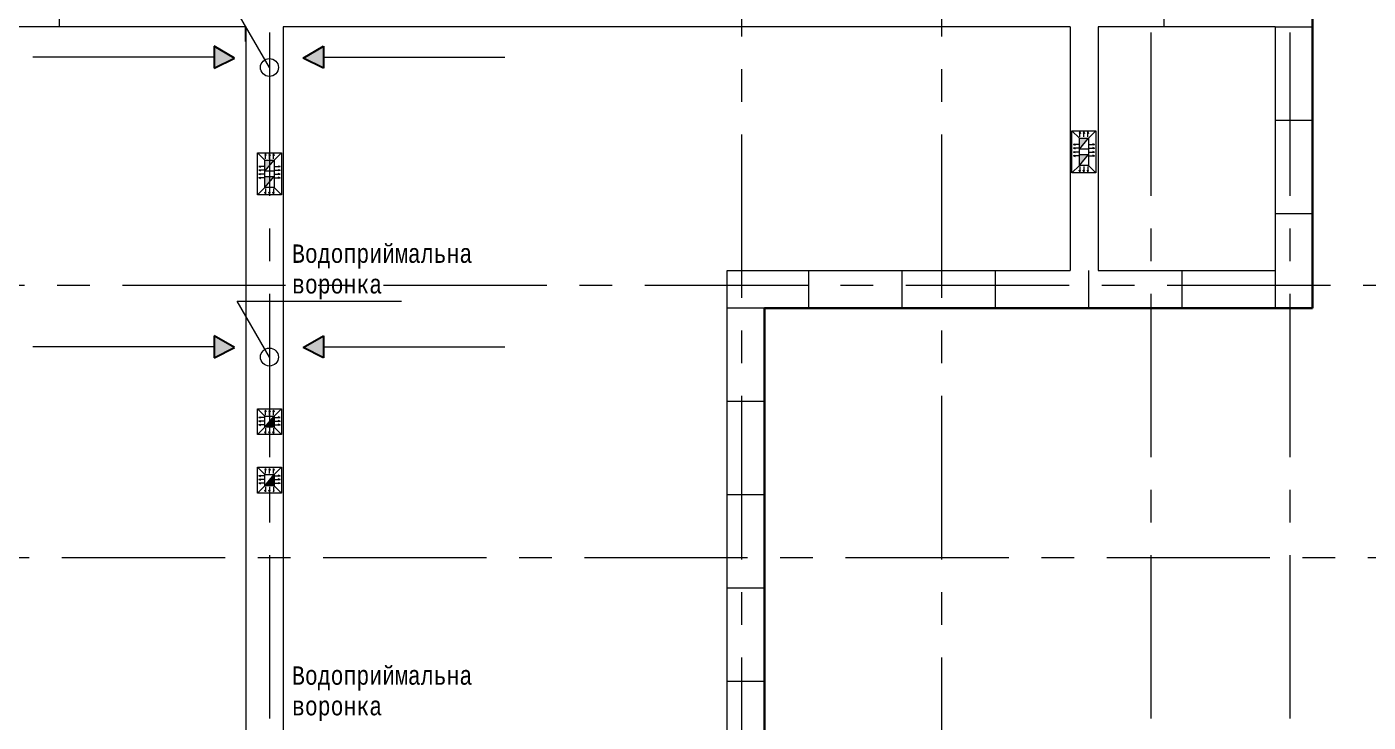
# Model space of a CAD drawing. Header units: millimetres. Extents: x -689206 to 4969298, y -1019800 to 703299.
# Drawn here: x 842047 to 860309, y -353050 to -343590 of the extents above; entities that cross this region are included whole.
import ezdxf

# ---------------------------------------------------------------- set-up
doc = ezdxf.new("R2010")
doc.units = ezdxf.units.MM
doc.linetypes.add('осеваяX2', pattern=[101.6, 63.5, -12.7, 12.7, -12.7])
doc.layers.add('кровля', color=211, linetype='Continuous')
doc.layers.add('четотам', color=7, linetype='Continuous')
for name, color, linetype, lineweight in [('несущие', 7, 'Continuous', 30), ('РАЗМЕРЫ', 7, 'Continuous', 9), ('стены', 7, 'Continuous', 20)]:
    doc.layers.add(name, color=color, linetype=linetype, lineweight=lineweight)
doc.styles.add('Аннотативный', font='isocteur.ttf', dxfattribs={"width": 0.7, "height": 250})

msp = doc.modelspace()

# ---------------------------------------------------------------- hatches: boundary and pattern name
at = {"layer": 'кровля', "lineweight": 5}
h = msp.add_hatch(color=7, dxfattribs=at)
h.dxf.hatch_style = 1
h.paths.add_polyline_path([(856383.8, -345041.1), (856391.9, -345041.1), (856383.8, -345017.4)])
h.paths.add_polyline_path([(856375.7, -345041.1), (856383.8, -345041.1), (856383.8, -345017.4)])
h = msp.add_hatch(color=7, dxfattribs=at)
h.dxf.hatch_style = 1
h.paths.add_polyline_path([(856439.1, -345041.1), (856447.2, -345041.1), (856439.1, -345017.4)])
h.paths.add_polyline_path([(856430.9, -345041.1), (856439.1, -345041.1), (856439.1, -345017.4)])
h = msp.add_hatch(color=7, dxfattribs=at)
h.dxf.hatch_style = 1
h.paths.add_polyline_path([(856494.4, -345017.4), (856486.2, -345041.1), (856494.4, -345041.1)])
h.paths.add_polyline_path([(856494.4, -345017.4), (856494.4, -345041.1), (856502.5, -345041.1)])
h = msp.add_hatch(color=7, dxfattribs=at)
h.dxf.hatch_style = 1
h.paths.add_polyline_path([(845294.9, -345341.1), (845303, -345341.1), (845294.9, -345317.4)])
h.paths.add_polyline_path([(845286.7, -345341.1), (845294.9, -345341.1), (845294.9, -345317.4)])
at = {"layer": 'кровля', "lineweight": 15}
h = msp.add_hatch(color=7, dxfattribs=at)
h.dxf.hatch_style = 1
h.paths.add_polyline_path([(845350.1, -345341.1), (845358.3, -345341.1), (845350.1, -345317.4)])
h.paths.add_polyline_path([(845342, -345341.1), (845350.1, -345341.1), (845350.1, -345317.4)])
at = {"layer": 'кровля', "lineweight": 5}
h = msp.add_hatch(color=7, dxfattribs=at)
h.dxf.hatch_style = 1
h.paths.add_polyline_path([(845405.4, -345317.4), (845397.3, -345341.1), (845405.4, -345341.1)])
h.paths.add_polyline_path([(845405.4, -345317.4), (845405.4, -345341.1), (845413.6, -345341.1)])
h = msp.add_hatch(color=7, dxfattribs=at)
h.dxf.hatch_style = 1
h.paths.add_polyline_path([(856295.1, -345191.7), (856318.7, -345199.9), (856318.7, -345191.7)])
h.paths.add_polyline_path([(856295.1, -345191.7), (856318.7, -345191.7), (856318.7, -345183.6)])
h = msp.add_hatch(color=7, dxfattribs=at)
h.dxf.hatch_style = 1
h.paths.add_polyline_path([(856295.1, -345241.5), (856318.7, -345249.7), (856318.7, -345241.5)])
h.paths.add_polyline_path([(856295.1, -345241.5), (856318.7, -345241.5), (856318.7, -345233.4)])
h = msp.add_hatch(color=7, dxfattribs=at)
h.dxf.hatch_style = 1
h.paths.add_polyline_path([(856295.1, -345292.8), (856318.7, -345300.9), (856318.7, -345292.8)])
h.paths.add_polyline_path([(856295.1, -345292.8), (856318.7, -345292.8), (856318.7, -345284.6)])
h = msp.add_hatch(color=7, dxfattribs=at)
h.dxf.hatch_style = 1
h.paths.add_polyline_path([(856559.4, -345191.7), (856559.4, -345199.9), (856583.1, -345191.7)])
h.paths.add_polyline_path([(856559.4, -345183.6), (856559.4, -345191.7), (856583.1, -345191.7)])
h = msp.add_hatch(color=7, dxfattribs=at)
h.dxf.hatch_style = 1
h.paths.add_polyline_path([(856559.4, -345241.5), (856559.4, -345249.7), (856583.1, -345241.5)])
h.paths.add_polyline_path([(856559.4, -345233.4), (856559.4, -345241.5), (856583.1, -345241.5)])
h = msp.add_hatch(color=7, dxfattribs=at)
h.dxf.hatch_style = 1
h.paths.add_polyline_path([(856559.4, -345292.8), (856559.4, -345300.9), (856583.1, -345292.8)])
h.paths.add_polyline_path([(856559.4, -345284.6), (856559.4, -345292.8), (856583.1, -345292.8)])
h = msp.add_hatch(color=7, dxfattribs=at)
h.dxf.hatch_style = 1
h.paths.add_polyline_path([(845206.2, -345491.7), (845229.8, -345499.9), (845229.8, -345491.7)])
h.paths.add_polyline_path([(845206.2, -345491.7), (845229.8, -345491.7), (845229.8, -345483.6)])
h = msp.add_hatch(color=7, dxfattribs=at)
h.dxf.hatch_style = 1
h.paths.add_polyline_path([(845470.5, -345491.7), (845470.5, -345499.9), (845494.1, -345491.7)])
h.paths.add_polyline_path([(845470.5, -345483.6), (845470.5, -345491.7), (845494.1, -345491.7)])
h = msp.add_hatch(color=7, dxfattribs=at)
h.dxf.hatch_style = 1
h.paths.add_polyline_path([(856318.7, -345344), (856318.7, -345335.9), (856295.1, -345344)])
h.paths.add_polyline_path([(856318.7, -345352.2), (856318.7, -345344), (856295.1, -345344)])
h = msp.add_hatch(color=7, dxfattribs=at)
h.dxf.hatch_style = 1
h.paths.add_polyline_path([(856583.1, -345344), (856559.4, -345335.9), (856559.4, -345344)])
h.paths.add_polyline_path([(856583.1, -345344), (856559.4, -345344), (856559.4, -345352.2)])
h = msp.add_hatch(color=7, dxfattribs=at)
h.dxf.hatch_style = 1
h.paths.add_polyline_path([(845206.2, -345541.5), (845229.8, -345549.7), (845229.8, -345541.5)])
h.paths.add_polyline_path([(845206.2, -345541.5), (845229.8, -345541.5), (845229.8, -345533.4)])
h = msp.add_hatch(color=7, dxfattribs=at)
h.dxf.hatch_style = 1
h.paths.add_polyline_path([(845206.2, -345592.8), (845229.8, -345600.9), (845229.8, -345592.8)])
h.paths.add_polyline_path([(845206.2, -345592.8), (845229.8, -345592.8), (845229.8, -345584.6)])
h = msp.add_hatch(color=7, dxfattribs=at)
h.dxf.hatch_style = 1
h.paths.add_polyline_path([(845229.8, -345644), (845229.8, -345635.9), (845206.2, -345644)])
h.paths.add_polyline_path([(845229.8, -345652.2), (845229.8, -345644), (845206.2, -345644)])
h = msp.add_hatch(color=7, dxfattribs=at)
h.dxf.hatch_style = 1
h.paths.add_polyline_path([(845470.5, -345541.5), (845470.5, -345549.7), (845494.1, -345541.5)])
h.paths.add_polyline_path([(845470.5, -345533.4), (845470.5, -345541.5), (845494.1, -345541.5)])
h = msp.add_hatch(color=7, dxfattribs=at)
h.dxf.hatch_style = 1
h.paths.add_polyline_path([(845470.5, -345592.8), (845470.5, -345600.9), (845494.1, -345592.8)])
h.paths.add_polyline_path([(845470.5, -345584.6), (845470.5, -345592.8), (845494.1, -345592.8)])
h = msp.add_hatch(color=7, dxfattribs=at)
h.dxf.hatch_style = 1
h.paths.add_polyline_path([(845494.1, -345644), (845470.5, -345635.9), (845470.5, -345644)])
h.paths.add_polyline_path([(845494.1, -345644), (845470.5, -345644), (845470.5, -345652.2)])
h = msp.add_hatch(color=7, dxfattribs=at)
h.dxf.hatch_style = 1
h.paths.add_polyline_path([(856383.8, -345561.3), (856391.9, -345537.7), (856383.8, -345537.7)])
h.paths.add_polyline_path([(856383.8, -345561.3), (856383.8, -345537.7), (856375.7, -345537.7)])
h = msp.add_hatch(color=7, dxfattribs=at)
h.dxf.hatch_style = 1
h.paths.add_polyline_path([(856439.1, -345561.3), (856447.2, -345537.7), (856439.1, -345537.7)])
h.paths.add_polyline_path([(856439.1, -345561.3), (856439.1, -345537.7), (856430.9, -345537.7)])
h = msp.add_hatch(color=7, dxfattribs=at)
h.dxf.hatch_style = 1
h.paths.add_polyline_path([(856494.4, -345537.7), (856486.2, -345537.7), (856494.4, -345561.3)])
h.paths.add_polyline_path([(856502.5, -345537.7), (856494.4, -345537.7), (856494.4, -345561.3)])
h = msp.add_hatch(color=7, dxfattribs=at)
h.dxf.hatch_style = 1
h.paths.add_polyline_path([(845294.9, -345861.3), (845303, -345837.7), (845294.9, -345837.7)])
h.paths.add_polyline_path([(845294.9, -345861.3), (845294.9, -345837.7), (845286.7, -345837.7)])
at = {"layer": 'кровля', "lineweight": 15}
h = msp.add_hatch(color=7, dxfattribs=at)
h.dxf.hatch_style = 1
h.paths.add_polyline_path([(845350.1, -345861.3), (845358.3, -345837.7), (845350.1, -345837.7)])
h.paths.add_polyline_path([(845350.1, -345861.3), (845350.1, -345837.7), (845342, -345837.7)])
at = {"layer": 'кровля', "lineweight": 5}
h = msp.add_hatch(color=7, dxfattribs=at)
h.dxf.hatch_style = 1
h.paths.add_polyline_path([(845405.4, -345837.7), (845397.3, -345837.7), (845405.4, -345861.3)])
h.paths.add_polyline_path([(845413.6, -345837.7), (845405.4, -345837.7), (845405.4, -345861.3)])
at = {"layer": 'кровля', "lineweight": 5, "true_color": 0x000000}
h = msp.add_hatch(color=18, dxfattribs=at)
h.dxf.hatch_style = 1
h.paths.add_polyline_path([(845206.2, -348903), (845229.8, -348911.2), (845229.8, -348903)])
h.paths.add_polyline_path([(845206.2, -348903), (845229.8, -348903), (845229.8, -348894.9)])
h = msp.add_hatch(color=18, dxfattribs=at)
h.dxf.hatch_style = 1
h.paths.add_polyline_path([(845206.2, -348954.3), (845229.8, -348962.4), (845229.8, -348954.3)])
h.paths.add_polyline_path([(845206.2, -348954.3), (845229.8, -348954.3), (845229.8, -348946.2)])
h = msp.add_hatch(color=18, dxfattribs=at)
h.dxf.hatch_style = 1
h.paths.add_polyline_path([(845294.9, -348827.3), (845303, -348827.3), (845294.9, -348803.7)])
h.paths.add_polyline_path([(845286.7, -348827.3), (845294.9, -348827.3), (845294.9, -348803.7)])
h = msp.add_hatch(color=18, dxfattribs=at)
h.dxf.hatch_style = 1
h.paths.add_polyline_path([(845350.1, -348827.3), (845358.3, -348827.3), (845350.1, -348803.7)])
h.paths.add_polyline_path([(845342, -348827.3), (845350.1, -348827.3), (845350.1, -348803.7)])
h = msp.add_hatch(color=18, dxfattribs=at)
h.dxf.hatch_style = 1
h.paths.add_polyline_path([(845405.4, -348803.7), (845397.3, -348827.3), (845405.4, -348827.3)])
h.paths.add_polyline_path([(845405.4, -348803.7), (845405.4, -348827.3), (845413.6, -348827.3)])
h = msp.add_hatch(color=18, dxfattribs=at)
h.dxf.hatch_style = 1
h.paths.add_polyline_path([(845470.5, -348903), (845470.5, -348911.2), (845494.1, -348903)])
h.paths.add_polyline_path([(845470.5, -348894.9), (845470.5, -348903), (845494.1, -348903)])
h = msp.add_hatch(color=18, dxfattribs=at)
h.dxf.hatch_style = 1
h.paths.add_polyline_path([(845470.5, -348954.3), (845470.5, -348962.4), (845494.1, -348954.3)])
h.paths.add_polyline_path([(845470.5, -348946.2), (845470.5, -348954.3), (845494.1, -348954.3)])
h = msp.add_hatch(color=18, dxfattribs=at)
h.dxf.hatch_style = 1
h.paths.add_polyline_path([(845229.8, -349005.5), (845229.8, -348997.4), (845206.2, -349005.5)])
h.paths.add_polyline_path([(845229.8, -349013.7), (845229.8, -349005.5), (845206.2, -349005.5)])
h = msp.add_hatch(color=18, dxfattribs=at)
h.dxf.hatch_style = 1
h.paths.add_polyline_path([(845303, -349097.7), (845294.9, -349097.7), (845294.9, -349121.3)])
h.paths.add_polyline_path([(845294.9, -349097.7), (845286.7, -349097.7), (845294.9, -349121.3)])
at = {"layer": 'кровля', "lineweight": 15, "true_color": 0x000000}
h = msp.add_hatch(color=18, dxfattribs=at)
h.dxf.hatch_style = 1
h.paths.add_polyline_path([(845358.3, -349097.7), (845350.1, -349097.7), (845350.1, -349121.3)])
h.paths.add_polyline_path([(845350.1, -349097.7), (845342, -349097.7), (845350.1, -349121.3)])
at = {"layer": 'кровля', "lineweight": 5, "true_color": 0x000000}
h = msp.add_hatch(color=18, dxfattribs=at)
h.dxf.hatch_style = 1
h.paths.add_polyline_path([(845405.4, -349097.7), (845397.3, -349097.7), (845405.4, -349121.3)])
h.paths.add_polyline_path([(845413.6, -349097.7), (845405.4, -349097.7), (845405.4, -349121.3)])
h = msp.add_hatch(color=18, dxfattribs=at)
h.dxf.hatch_style = 1
h.paths.add_polyline_path([(845494.1, -349005.5), (845470.5, -348997.4), (845470.5, -349005.5)])
h.paths.add_polyline_path([(845494.1, -349005.5), (845470.5, -349005.5), (845470.5, -349013.7)])
h = msp.add_hatch(color=18, dxfattribs=at)
h.dxf.hatch_style = 1
h.paths.add_polyline_path([(845206.2, -349698), (845229.8, -349706.2), (845229.8, -349698)])
h.paths.add_polyline_path([(845206.2, -349698), (845229.8, -349698), (845229.8, -349689.9)])
h = msp.add_hatch(color=18, dxfattribs=at)
h.dxf.hatch_style = 1
h.paths.add_polyline_path([(845294.9, -349622.3), (845303, -349622.3), (845294.9, -349598.7)])
h.paths.add_polyline_path([(845286.7, -349622.3), (845294.9, -349622.3), (845294.9, -349598.7)])
h = msp.add_hatch(color=18, dxfattribs=at)
h.dxf.hatch_style = 1
h.paths.add_polyline_path([(845350.1, -349622.3), (845358.3, -349622.3), (845350.1, -349598.7)])
h.paths.add_polyline_path([(845342, -349622.3), (845350.1, -349622.3), (845350.1, -349598.7)])
h = msp.add_hatch(color=18, dxfattribs=at)
h.dxf.hatch_style = 1
h.paths.add_polyline_path([(845405.4, -349598.7), (845397.3, -349622.3), (845405.4, -349622.3)])
h.paths.add_polyline_path([(845405.4, -349598.7), (845405.4, -349622.3), (845413.6, -349622.3)])
h = msp.add_hatch(color=18, dxfattribs=at)
h.dxf.hatch_style = 1
h.paths.add_polyline_path([(845470.5, -349698), (845470.5, -349706.2), (845494.1, -349698)])
h.paths.add_polyline_path([(845470.5, -349689.9), (845470.5, -349698), (845494.1, -349698)])
h = msp.add_hatch(color=18, dxfattribs=at)
h.dxf.hatch_style = 1
h.paths.add_polyline_path([(845206.2, -349749.3), (845229.8, -349757.4), (845229.8, -349749.3)])
h.paths.add_polyline_path([(845206.2, -349749.3), (845229.8, -349749.3), (845229.8, -349741.2)])
h = msp.add_hatch(color=18, dxfattribs=at)
h.dxf.hatch_style = 1
h.paths.add_polyline_path([(845229.8, -349800.5), (845229.8, -349792.4), (845206.2, -349800.5)])
h.paths.add_polyline_path([(845229.8, -349808.7), (845229.8, -349800.5), (845206.2, -349800.5)])
h = msp.add_hatch(color=18, dxfattribs=at)
h.dxf.hatch_style = 1
h.paths.add_polyline_path([(845303, -349892.7), (845294.9, -349892.7), (845294.9, -349916.3)])
h.paths.add_polyline_path([(845294.9, -349892.7), (845286.7, -349892.7), (845294.9, -349916.3)])
at = {"layer": 'кровля', "lineweight": 15, "true_color": 0x000000}
h = msp.add_hatch(color=18, dxfattribs=at)
h.dxf.hatch_style = 1
h.paths.add_polyline_path([(845358.3, -349892.7), (845350.1, -349892.7), (845350.1, -349916.3)])
h.paths.add_polyline_path([(845350.1, -349892.7), (845342, -349892.7), (845350.1, -349916.3)])
at = {"layer": 'кровля', "lineweight": 5, "true_color": 0x000000}
h = msp.add_hatch(color=18, dxfattribs=at)
h.dxf.hatch_style = 1
h.paths.add_polyline_path([(845405.4, -349892.7), (845397.3, -349892.7), (845405.4, -349916.3)])
h.paths.add_polyline_path([(845413.6, -349892.7), (845405.4, -349892.7), (845405.4, -349916.3)])
h = msp.add_hatch(color=18, dxfattribs=at)
h.dxf.hatch_style = 1
h.paths.add_polyline_path([(845470.5, -349749.3), (845470.5, -349757.4), (845494.1, -349749.3)])
h.paths.add_polyline_path([(845470.5, -349741.2), (845470.5, -349749.3), (845494.1, -349749.3)])
h = msp.add_hatch(color=18, dxfattribs=at)
h.dxf.hatch_style = 1
h.paths.add_polyline_path([(845494.1, -349800.5), (845470.5, -349792.4), (845470.5, -349800.5)])
h.paths.add_polyline_path([(845494.1, -349800.5), (845470.5, -349800.5), (845470.5, -349808.7)])
at = {"layer": 'РАЗМЕРЫ', "linetype": 'ByBlock', "lineweight": 13, "ltscale": 35}
h = msp.add_hatch(color=0, dxfattribs=at)
h.dxf.hatch_style = 1
h.paths.add_polyline_path([(844874.9, -344014.3), (844597.4, -343854.1), (844597.4, -344150.8)])
h.paths.add_polyline_path([(846087.1, -343854.1), (845809.7, -344014.3), (846087.1, -344150.8)])
at = {"layer": 'РАЗМЕРЫ', "lineweight": 5, "ltscale": 150}
h = msp.add_hatch(color=256, dxfattribs=at)
h.dxf.hatch_style = 1
h.paths.add_polyline_path([(856501.6, -345102.5), (856376.6, -345102.5), (856376.6, -345252.5)])
h.paths.add_polyline_path([(856501.6, -345326.2), (856376.6, -345326.2), (856376.6, -345476.2)])
h = msp.add_hatch(color=256, dxfattribs=at)
h.dxf.hatch_style = 1
h.paths.add_polyline_path([(845412.6, -345402.5), (845287.6, -345402.5), (845287.6, -345552.5)])
h.paths.add_polyline_path([(845412.6, -345626.2), (845287.6, -345626.2), (845287.6, -345776.2)])
at = {"layer": 'РАЗМЕРЫ', "linetype": 'ByBlock', "lineweight": 13, "ltscale": 35}
h = msp.add_hatch(color=0, dxfattribs=at)
h.dxf.hatch_style = 1
h.paths.add_polyline_path([(844874.9, -347954.3), (844597.4, -347794.1), (844597.4, -348090.8)])
h.paths.add_polyline_path([(846087.1, -347794.1), (845809.7, -347954.3), (846087.1, -348090.8)])
at = {"layer": 'РАЗМЕРЫ', "lineweight": 5, "ltscale": 150}
h = msp.add_hatch(color=256, dxfattribs=at)
h.dxf.hatch_style = 1
h.paths.add_polyline_path([(845412.6, -349037.5), (845412.6, -348887.5), (845287.6, -349037.5)])
h = msp.add_hatch(color=256, dxfattribs=at)
h.dxf.hatch_style = 1
h.paths.add_polyline_path([(845412.6, -349832.5), (845412.6, -349682.5), (845287.6, -349832.5)])

# ---------------------------------------------------------------- linework, layer by layer
at = {"layer": 'кровля', "color": 7, "lineweight": 5}
for p, q in [((856376.6, -345102.5), (856276.6, -345002.5)), ((856383.8, -345017.4), (856375.7, -345041.1)), ((856375.7, -345041.1), (856383.8, -345041.1)), ((856383.8, -345087.4), (856383.8, -345017.4)), ((856383.8, -345017.4), (856391.9, -345041.1)), ((856391.9, -345041.1), (856383.8, -345041.1)), ((856439.1, -345017.4), (856430.9, -345041.1)), ((856430.9, -345041.1), (856439.1, -345041.1)), ((856439.1, -345087.4), (856439.1, -345017.4)), ((856439.1, -345017.4), (856447.2, -345041.1)), ((856447.2, -345041.1), (856439.1, -345041.1)), ((856494.4, -345017.4), (856486.2, -345041.1)), ((856486.2, -345041.1), (856494.4, -345041.1)), ((856494.4, -345087.4), (856494.4, -345017.4)), ((856494.4, -345017.4), (856502.5, -345041.1)), ((856502.5, -345041.1), (856494.4, -345041.1)), ((856501.6, -345102.5), (856601.6, -345002.5)), ((845287.6, -345402.5), (845187.6, -345302.5)), ((845294.9, -345317.4), (845286.7, -345341.1)), ((845294.9, -345387.4), (845294.9, -345317.4)), ((845294.9, -345317.4), (845303, -345341.1)), ((845405.4, -345317.4), (845397.3, -345341.1)), ((845405.4, -345387.4), (845405.4, -345317.4)), ((845405.4, -345317.4), (845413.6, -345341.1)), ((845412.6, -345402.5), (845512.6, -345302.5)), ((856295.1, -345191.7), (856318.7, -345183.6)), ((856365.1, -345191.7), (856295.1, -345191.7)), ((856295.1, -345191.7), (856318.7, -345199.9)), ((856295.1, -345241.5), (856318.7, -345233.4)), ((856365.1, -345241.5), (856295.1, -345241.5)), ((856295.1, -345241.5), (856318.7, -345249.7)), ((856295.1, -345292.8), (856318.7, -345284.6)), ((856365.1, -345292.8), (856295.1, -345292.8)), ((856295.1, -345292.8), (856318.7, -345300.9)), ((856318.7, -345183.6), (856318.7, -345191.7)), ((856318.7, -345199.9), (856318.7, -345191.7)), ((856318.7, -345233.4), (856318.7, -345241.5)), ((856318.7, -345249.7), (856318.7, -345241.5)), ((856318.7, -345284.6), (856318.7, -345292.8)), ((856318.7, -345300.9), (856318.7, -345292.8)), ((856513.1, -345191.7), (856583.1, -345191.7)), ((856513.1, -345241.5), (856583.1, -345241.5)), ((856513.1, -345292.8), (856583.1, -345292.8)), ((856583.1, -345191.7), (856559.4, -345183.6)), ((856559.4, -345183.6), (856559.4, -345191.7)), ((856583.1, -345191.7), (856559.4, -345199.9)), ((856559.4, -345199.9), (856559.4, -345191.7)), ((856583.1, -345241.5), (856559.4, -345233.4)), ((856559.4, -345233.4), (856559.4, -345241.5)), ((856583.1, -345241.5), (856559.4, -345249.7)), ((856559.4, -345249.7), (856559.4, -345241.5)), ((856583.1, -345292.8), (856559.4, -345284.6)), ((856559.4, -345284.6), (856559.4, -345292.8)), ((856583.1, -345292.8), (856559.4, -345300.9)), ((856559.4, -345300.9), (856559.4, -345292.8)), ((845206.2, -345491.7), (845229.8, -345483.6)), ((845276.2, -345491.7), (845206.2, -345491.7)), ((845206.2, -345491.7), (845229.8, -345499.9)), ((845229.8, -345483.6), (845229.8, -345491.7)), ((845229.8, -345499.9), (845229.8, -345491.7)), ((845286.7, -345341.1), (845294.9, -345341.1)), ((845303, -345341.1), (845294.9, -345341.1)), ((845397.3, -345341.1), (845405.4, -345341.1)), ((845413.6, -345341.1), (845405.4, -345341.1)), ((845424.1, -345491.7), (845494.1, -345491.7)), ((845494.1, -345491.7), (845470.5, -345483.6)), ((845470.5, -345483.6), (845470.5, -345491.7)), ((845494.1, -345491.7), (845470.5, -345499.9)), ((845470.5, -345499.9), (845470.5, -345491.7)), ((856376.6, -345476.2), (856276.6, -345576.2)), ((856295.1, -345344), (856318.7, -345335.9)), ((856365.1, -345344), (856295.1, -345344)), ((856295.1, -345344), (856318.7, -345352.2)), ((856318.7, -345335.9), (856318.7, -345344)), ((856318.7, -345352.2), (856318.7, -345344)), ((856383.8, -345491.3), (856383.8, -345561.3)), ((856439.1, -345491.3), (856439.1, -345561.3)), ((856494.4, -345491.3), (856494.4, -345561.3)), ((856501.6, -345476.2), (856601.6, -345576.2)), ((856513.1, -345344), (856583.1, -345344)), ((856583.1, -345344), (856559.4, -345335.9)), ((856559.4, -345335.9), (856559.4, -345344)), ((856583.1, -345344), (856559.4, -345352.2)), ((856559.4, -345352.2), (856559.4, -345344)), ((845206.2, -345541.5), (845229.8, -345533.4)), ((845276.2, -345541.5), (845206.2, -345541.5)), ((845206.2, -345541.5), (845229.8, -345549.7)), ((845206.2, -345592.8), (845229.8, -345584.6)), ((845276.2, -345592.8), (845206.2, -345592.8)), ((845206.2, -345592.8), (845229.8, -345600.9)), ((845206.2, -345644), (845229.8, -345635.9)), ((845276.2, -345644), (845206.2, -345644)), ((845206.2, -345644), (845229.8, -345652.2)), ((845229.8, -345533.4), (845229.8, -345541.5)), ((845229.8, -345549.7), (845229.8, -345541.5)), ((845229.8, -345584.6), (845229.8, -345592.8)), ((845229.8, -345600.9), (845229.8, -345592.8)), ((845229.8, -345635.9), (845229.8, -345644)), ((845229.8, -345652.2), (845229.8, -345644)), ((845424.1, -345541.5), (845494.1, -345541.5)), ((845424.1, -345592.8), (845494.1, -345592.8)), ((845424.1, -345644), (845494.1, -345644)), ((845494.1, -345541.5), (845470.5, -345533.4)), ((845470.5, -345533.4), (845470.5, -345541.5)), ((845494.1, -345541.5), (845470.5, -345549.7)), ((845470.5, -345549.7), (845470.5, -345541.5)), ((845494.1, -345592.8), (845470.5, -345584.6)), ((845470.5, -345584.6), (845470.5, -345592.8)), ((845494.1, -345592.8), (845470.5, -345600.9)), ((845470.5, -345600.9), (845470.5, -345592.8)), ((845494.1, -345644), (845470.5, -345635.9)), ((845470.5, -345635.9), (845470.5, -345644)), ((845494.1, -345644), (845470.5, -345652.2)), ((845470.5, -345652.2), (845470.5, -345644)), ((856383.8, -345561.3), (856375.7, -345537.7)), ((856375.7, -345537.7), (856383.8, -345537.7)), ((856383.8, -345561.3), (856391.9, -345537.7)), ((856391.9, -345537.7), (856383.8, -345537.7)), ((856439.1, -345561.3), (856430.9, -345537.7)), ((856430.9, -345537.7), (856439.1, -345537.7)), ((856439.1, -345561.3), (856447.2, -345537.7)), ((856447.2, -345537.7), (856439.1, -345537.7)), ((856494.4, -345561.3), (856486.2, -345537.7)), ((856486.2, -345537.7), (856494.4, -345537.7)), ((856494.4, -345561.3), (856502.5, -345537.7)), ((856502.5, -345537.7), (856494.4, -345537.7)), ((845287.6, -345776.2), (845187.6, -345876.2)), ((845294.9, -345861.3), (845286.7, -345837.7)), ((845286.7, -345837.7), (845294.9, -345837.7)), ((845294.9, -345791.3), (845294.9, -345861.3)), ((845294.9, -345861.3), (845303, -345837.7)), ((845303, -345837.7), (845294.9, -345837.7)), ((845405.4, -345861.3), (845397.3, -345837.7)), ((845397.3, -345837.7), (845405.4, -345837.7)), ((845405.4, -345791.3), (845405.4, -345861.3)), ((845405.4, -345861.3), (845413.6, -345837.7)), ((845413.6, -345837.7), (845405.4, -345837.7)), ((845412.6, -345776.2), (845512.6, -345876.2))]:
    msp.add_line(p, q, dxfattribs=at)
at = {"layer": 'кровля', "color": 7, "lineweight": 15}
for p, q in [((845350.1, -345317.4), (845342, -345341.1)), ((845350.1, -345387.4), (845350.1, -345317.4)), ((845350.1, -345317.4), (845358.3, -345341.1)), ((845342, -345341.1), (845350.1, -345341.1)), ((845358.3, -345341.1), (845350.1, -345341.1)), ((845350.1, -345861.3), (845342, -345837.7)), ((845342, -345837.7), (845350.1, -345837.7)), ((845350.1, -345791.3), (845350.1, -345861.3)), ((845350.1, -345861.3), (845358.3, -345837.7)), ((845358.3, -345837.7), (845350.1, -345837.7))]:
    msp.add_line(p, q, dxfattribs=at)
at = {"layer": 'кровля', "color": 18, "lineweight": 5, "true_color": 0x000000}
for p, q in [((845287.6, -348887.5), (845187.6, -348787.5)), ((845412.6, -348887.5), (845512.6, -348787.5)), ((845206.2, -348903), (845229.8, -348894.9)), ((845276.2, -348903), (845206.2, -348903)), ((845206.2, -348903), (845229.8, -348911.2)), ((845206.2, -348954.3), (845229.8, -348946.2)), ((845276.2, -348954.3), (845206.2, -348954.3)), ((845206.2, -348954.3), (845229.8, -348962.4)), ((845229.8, -348894.9), (845229.8, -348903)), ((845229.8, -348911.2), (845229.8, -348903)), ((845229.8, -348946.2), (845229.8, -348954.3)), ((845229.8, -348962.4), (845229.8, -348954.3)), ((845294.9, -348803.7), (845286.7, -348827.3)), ((845286.7, -348827.3), (845294.9, -348827.3)), ((845294.9, -348873.7), (845294.9, -348803.7)), ((845294.9, -348803.7), (845303, -348827.3)), ((845303, -348827.3), (845294.9, -348827.3)), ((845350.1, -348803.7), (845358.3, -348827.3)), ((845358.3, -348827.3), (845350.1, -348827.3)), ((845405.4, -348803.7), (845397.3, -348827.3)), ((845397.3, -348827.3), (845405.4, -348827.3)), ((845405.4, -348873.7), (845405.4, -348803.7)), ((845405.4, -348803.7), (845413.6, -348827.3)), ((845413.6, -348827.3), (845405.4, -348827.3)), ((845424.1, -348903), (845494.1, -348903)), ((845424.1, -348954.3), (845494.1, -348954.3)), ((845494.1, -348903), (845470.5, -348894.9)), ((845470.5, -348894.9), (845470.5, -348903)), ((845494.1, -348903), (845470.5, -348911.2)), ((845470.5, -348911.2), (845470.5, -348903)), ((845494.1, -348954.3), (845470.5, -348946.2)), ((845470.5, -348946.2), (845470.5, -348954.3)), ((845494.1, -348954.3), (845470.5, -348962.4)), ((845470.5, -348962.4), (845470.5, -348954.3)), ((845287.6, -349037.5), (845187.6, -349137.5)), ((845206.2, -349005.5), (845229.8, -348997.4)), ((845276.2, -349005.5), (845206.2, -349005.5)), ((845206.2, -349005.5), (845229.8, -349013.7)), ((845229.8, -348997.4), (845229.8, -349005.5)), ((845229.8, -349013.7), (845229.8, -349005.5)), ((845294.9, -349121.3), (845286.7, -349097.7)), ((845286.7, -349097.7), (845294.9, -349097.7)), ((845294.9, -349051.3), (845294.9, -349121.3)), ((845294.9, -349121.3), (845303, -349097.7)), ((845303, -349097.7), (845294.9, -349097.7)), ((845405.4, -349121.3), (845397.3, -349097.7)), ((845397.3, -349097.7), (845405.4, -349097.7)), ((845405.4, -349051.3), (845405.4, -349121.3)), ((845405.4, -349121.3), (845413.6, -349097.7)), ((845413.6, -349097.7), (845405.4, -349097.7)), ((845412.6, -349037.5), (845512.6, -349137.5)), ((845424.1, -349005.5), (845494.1, -349005.5)), ((845494.1, -349005.5), (845470.5, -348997.4)), ((845470.5, -348997.4), (845470.5, -349005.5)), ((845494.1, -349005.5), (845470.5, -349013.7)), ((845470.5, -349013.7), (845470.5, -349005.5)), ((845287.6, -349682.5), (845187.6, -349582.5)), ((845206.2, -349698), (845229.8, -349689.9)), ((845276.2, -349698), (845206.2, -349698)), ((845206.2, -349698), (845229.8, -349706.2)), ((845229.8, -349689.9), (845229.8, -349698)), ((845229.8, -349706.2), (845229.8, -349698)), ((845294.9, -349598.7), (845286.7, -349622.3)), ((845286.7, -349622.3), (845294.9, -349622.3)), ((845294.9, -349668.7), (845294.9, -349598.7)), ((845294.9, -349598.7), (845303, -349622.3)), ((845303, -349622.3), (845294.9, -349622.3)), ((845350.1, -349598.7), (845358.3, -349622.3)), ((845358.3, -349622.3), (845350.1, -349622.3)), ((845405.4, -349668.7), (845405.4, -349598.7)), ((845405.4, -349598.7), (845413.6, -349622.3)), ((845413.6, -349622.3), (845405.4, -349622.3)), ((845412.6, -349682.5), (845512.6, -349582.5)), ((845424.1, -349698), (845494.1, -349698)), ((845494.1, -349698), (845470.5, -349689.9)), ((845470.5, -349689.9), (845470.5, -349698)), ((845494.1, -349698), (845470.5, -349706.2)), ((845470.5, -349706.2), (845470.5, -349698)), ((845287.6, -349832.5), (845187.6, -349932.5)), ((845206.2, -349749.3), (845229.8, -349741.2)), ((845276.2, -349749.3), (845206.2, -349749.3)), ((845206.2, -349749.3), (845229.8, -349757.4)), ((845206.2, -349800.5), (845229.8, -349792.4)), ((845276.2, -349800.5), (845206.2, -349800.5)), ((845206.2, -349800.5), (845229.8, -349808.7)), ((845229.8, -349741.2), (845229.8, -349749.3)), ((845229.8, -349757.4), (845229.8, -349749.3)), ((845229.8, -349792.4), (845229.8, -349800.5)), ((845229.8, -349808.7), (845229.8, -349800.5)), ((845294.9, -349916.3), (845286.7, -349892.7)), ((845286.7, -349892.7), (845294.9, -349892.7)), ((845294.9, -349846.3), (845294.9, -349916.3)), ((845294.9, -349916.3), (845303, -349892.7)), ((845303, -349892.7), (845294.9, -349892.7)), ((845405.4, -349846.3), (845405.4, -349916.3)), ((845405.4, -349916.3), (845413.6, -349892.7)), ((845413.6, -349892.7), (845405.4, -349892.7)), ((845412.6, -349832.5), (845512.6, -349932.5)), ((845424.1, -349749.3), (845494.1, -349749.3)), ((845424.1, -349800.5), (845494.1, -349800.5)), ((845494.1, -349749.3), (845470.5, -349741.2)), ((845470.5, -349741.2), (845470.5, -349749.3)), ((845494.1, -349749.3), (845470.5, -349757.4)), ((845470.5, -349757.4), (845470.5, -349749.3)), ((845494.1, -349800.5), (845470.5, -349792.4)), ((845470.5, -349792.4), (845470.5, -349800.5)), ((845494.1, -349800.5), (845470.5, -349808.7)), ((845470.5, -349808.7), (845470.5, -349800.5))]:
    msp.add_line(p, q, dxfattribs=at)
at = {"layer": 'кровля', "color": 18, "lineweight": 15, "true_color": 0x000000}
for p, q in [((845350.1, -348803.7), (845342, -348827.3)), ((845342, -348827.3), (845350.1, -348827.3)), ((845350.1, -348873.7), (845350.1, -348803.7)), ((845350.1, -349121.3), (845342, -349097.7)), ((845342, -349097.7), (845350.1, -349097.7)), ((845350.1, -349051.3), (845350.1, -349121.3)), ((845350.1, -349121.3), (845358.3, -349097.7)), ((845358.3, -349097.7), (845350.1, -349097.7)), ((845350.1, -349598.7), (845342, -349622.3)), ((845342, -349622.3), (845350.1, -349622.3)), ((845350.1, -349668.7), (845350.1, -349598.7)), ((845350.1, -349916.3), (845342, -349892.7)), ((845342, -349892.7), (845350.1, -349892.7)), ((845350.1, -349846.3), (845350.1, -349916.3)), ((845350.1, -349916.3), (845358.3, -349892.7)), ((845358.3, -349892.7), (845350.1, -349892.7))]:
    msp.add_line(p, q, dxfattribs=at)
at = {"layer": 'кровля', "color": 7, "lineweight": 5}
for points in [[(856276.6, -345002.5), (856601.6, -345002.5), (856601.6, -345576.2), (856276.6, -345576.2)], [(856376.6, -345102.5), (856501.6, -345102.5), (856501.6, -345476.2), (856376.6, -345476.2)], [(845187.6, -345302.5), (845512.6, -345302.5), (845512.6, -345876.2), (845187.6, -345876.2)], [(845287.6, -345402.5), (845412.6, -345402.5), (845412.6, -345776.2), (845287.6, -345776.2)]]:
    msp.add_lwpolyline(points, close=True, dxfattribs=at)
at = {"layer": 'кровля', "color": 18, "lineweight": 5, "true_color": 0x000000}
for points in [[(845187.6, -348787.5), (845512.6, -348787.5), (845512.6, -349137.5), (845187.6, -349137.5)], [(845287.6, -348887.5), (845412.6, -348887.5), (845412.6, -349037.5), (845287.6, -349037.5)], [(845187.6, -349582.5), (845512.6, -349582.5), (845512.6, -349932.5), (845187.6, -349932.5)], [(845287.6, -349682.5), (845412.6, -349682.5), (845412.6, -349832.5), (845287.6, -349832.5)]]:
    msp.add_lwpolyline(points, close=True, dxfattribs=at)
at = {"layer": 'несущие', "lineweight": 25}
msp.add_line((845029.2, -343789.8), (845029.2, -343589.8), dxfattribs=at)
at = {"layer": 'несущие', "lineweight": 13}
for p, q in [((845539.1, -343589.8), (845539.1, -354637)), ((856251.3, -343589.8), (856251.3, -346907)), ((856631.3, -343589.8), (856631.3, -346907)), ((845029.2, -343789.8), (845029.2, -358264.2))]:
    msp.add_line(p, q, dxfattribs=at)
at = {"layer": 'РАЗМЕРЫ', "linetype": 'осеваяX2', "lineweight": 5, "ltscale": 35}
for p, q in [((851780, -379282.6), (851780, -329441.3)), ((854502.5, -379282.6), (854502.5, -329441.3)), ((859241.7, -329441.3), (859241.7, -379282.6)), ((863350.1, -347108.2), (796297.4, -347108.2))]:
    msp.add_line(p, q, dxfattribs=at)
at = {"layer": 'РАЗМЕРЫ', "lineweight": 9, "ltscale": 150}
for p, q in [((842489.2, -343079.8), (842489.3, -343589.8)), ((845350.1, -344142.5), (844912, -343383.5)), ((859041.3, -343589.8), (859551.3, -343589.8)), ((844597.4, -344002.5), (842129.8, -344002.5)), ((846087.1, -344002.5), (848554.8, -344002.5)), ((859041.3, -344859.8), (859551.3, -344859.8)), ((859041.3, -346129.8), (859551.3, -346129.8)), ((859041.3, -346129.8), (859041.3, -347417)), ((852691.3, -346907), (852691.3, -347417)), ((853961.3, -346907), (853961.3, -347417)), ((855231.3, -346907), (855231.3, -347417)), ((856501.3, -346907), (856501.3, -347417)), ((857771.3, -346907), (857771.3, -347417)), ((845350.1, -348082.5), (844912, -347323.5)), ((844912, -347323.5), (847149.1, -347323.5)), ((852691.3, -347417), (851580, -347417)), ((844597.4, -347942.5), (842129.8, -347942.5)), ((846087.1, -347942.5), (848554.8, -347942.5)), ((852090, -348687), (851580, -348687)), ((852090, -349957), (851580, -349957)), ((852090, -351227), (851580, -351227)), ((852090, -352497), (851580, -352497))]:
    msp.add_line(p, q, dxfattribs=at)
at = {"layer": 'РАЗМЕРЫ', "lineweight": 25, "ltscale": 150}
for p, q in [((844874.9, -344014.3), (844597.4, -343854.1)), ((844597.4, -343854.1), (844597.4, -344150.8)), ((845809.7, -344014.3), (846087.1, -343854.1)), ((846087.1, -343854.1), (846087.1, -344150.8)), ((844597.4, -344150.8), (844874.9, -344014.3)), ((846087.1, -344150.8), (845809.7, -344014.3)), ((844874.9, -347954.3), (844597.4, -347794.1)), ((844597.4, -347794.1), (844597.4, -348090.8)), ((845809.7, -347954.3), (846087.1, -347794.1)), ((846087.1, -347794.1), (846087.1, -348090.8)), ((844597.4, -348090.8), (844874.9, -347954.3)), ((846087.1, -348090.8), (845809.7, -347954.3))]:
    msp.add_line(p, q, dxfattribs=at)
at = {"layer": 'РАЗМЕРЫ', "lineweight": 9, "ltscale": 150}
for centre in [(845350.1, -344142.5), (845350.1, -348082.5)]:
    msp.add_circle(centre, 122, dxfattribs=at)
at = {"layer": 'стены', "linetype": 'осеваяX2', "lineweight": 5, "ltscale": 35}
for p, q in [((845350.1, -329441.3), (845350.1, -379282.6)), ((857350.1, -329441.3), (857350.1, -379282.6)), ((796297.4, -350810.3), (863350.1, -350810.3))]:
    msp.add_line(p, q, dxfattribs=at)
at = {"layer": 'стены', "lineweight": 13}
for p, q in [((857531.3, -343589.8), (857531.3, -339010.3)), ((845029.2, -343589.8), (841498.8, -343589.8)), ((856251.3, -343589.8), (845539.1, -343589.8)), ((859041.3, -343589.8), (856631.3, -343589.8)), ((859041.3, -343589.8), (859041.3, -346907)), ((851580, -354637), (851580, -346907)), ((851580, -346907), (856251.3, -346907)), ((856631.3, -346907), (859041.3, -346907))]:
    msp.add_line(p, q, dxfattribs=at)
at = {"layer": 'стены', "lineweight": 30}
for p, q in [((859551.3, -343079.8), (859551.3, -347417)), ((852090, -347417), (854812.1, -347417)), ((852090, -347417), (852090, -354637)), ((854812.1, -347417), (857531.3, -347417)), ((857531.3, -347417), (858041.3, -347417)), ((859551.3, -347417), (858041.3, -347417))]:
    msp.add_line(p, q, dxfattribs=at)
at = {"layer": 'четотам', "color": 7, "lineweight": 5}
for points in [[(856376.6, -345252.5), (856376.6, -345102.5), (856501.6, -345102.5), (856501.6, -345252.5), (856376.6, -345252.5), (856501.6, -345102.5)], [(856376.6, -345476.2), (856376.6, -345326.2), (856501.6, -345326.2), (856501.6, -345476.2), (856376.6, -345476.2), (856501.6, -345326.2)], [(845287.6, -345552.5), (845287.6, -345402.5), (845412.6, -345402.5), (845412.6, -345552.5), (845287.6, -345552.5), (845412.6, -345402.5)], [(845287.6, -345776.2), (845287.6, -345626.2), (845412.6, -345626.2), (845412.6, -345776.2), (845287.6, -345776.2), (845412.6, -345626.2)]]:
    msp.add_lwpolyline(points, dxfattribs=at)
at = {"layer": 'четотам', "color": 18, "lineweight": 5, "true_color": 0x000000}
for points in [[(845287.6, -349037.5), (845287.6, -348887.5), (845412.6, -348887.5), (845412.6, -349037.5), (845287.6, -349037.5), (845412.6, -348887.5)], [(845287.6, -349037.5), (845287.6, -348887.5), (845412.6, -348887.5), (845412.6, -349037.5), (845287.6, -349037.5), (845412.6, -348887.5)], [(845287.6, -349832.5), (845287.6, -349682.5), (845412.6, -349682.5), (845412.6, -349832.5), (845287.6, -349832.5), (845412.6, -349682.5)], [(845287.6, -349832.5), (845287.6, -349682.5), (845412.6, -349682.5), (845412.6, -349832.5), (845287.6, -349832.5), (845412.6, -349682.5)]]:
    msp.add_lwpolyline(points, dxfattribs=at)

# ---------------------------------------------------------------- texts
at = {"layer": 'РАЗМЕРЫ', "lineweight": 13, "ltscale": 150, "char_height": 250, "width": 850, "attachment_point": 1, "style": 'Аннотативный'}
for insert in [(845657.1, -346550.6), (845657.1, -352290.6)]:
    msp.add_mtext('Водоприймальна воронка', dxfattribs=dict(at, insert=insert))

doc.saveas('drawing.dxf')
